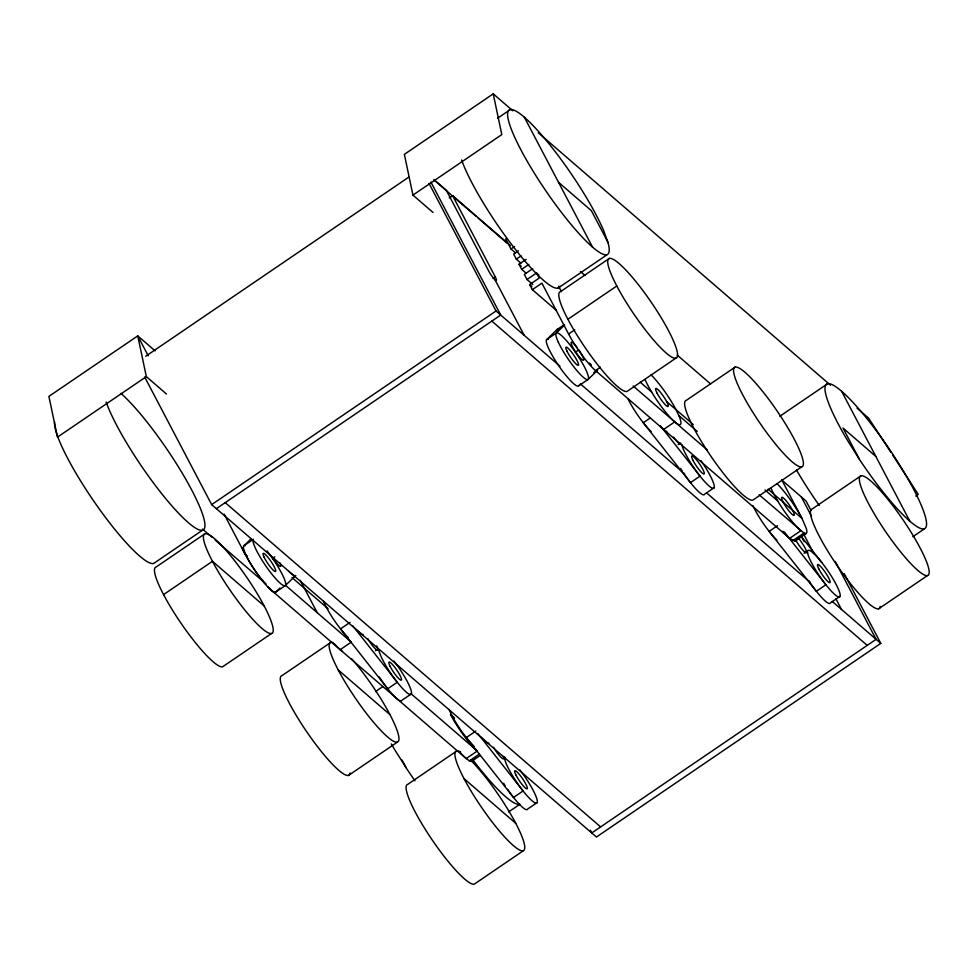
<?xml version="1.0" encoding="UTF-8"?>
<svg xmlns="http://www.w3.org/2000/svg" width="978" height="978" viewBox="0 0 978 978"><rect width="100%" height="100%" fill="white"/><g stroke="black" fill="none" stroke-linecap="round" stroke-linejoin="round"><path stroke-width="1.47" d="M532.692 268.718L524.33 274.402L527.008 279.488L536.555 272.984L539.22 278.07L529.673 284.574L532.338 289.659L541.898 283.155L568.597 334.011A32.763 5.734 55.7 0 0 595.48 370.576L789.649 538.328L794.955 541.152L803.244 534.746M794.955 541.152L806.068 533.585L806.948 532.228L806.544 529.086L802.046 518.499L781.666 479.697M251.199 538.707L243.877 545.773L253.436 539.269A28.117 4.914 55.7 0 0 267.752 568.683A28.117 4.914 55.7 0 0 285.71 584.037A28.117 4.914 55.7 0 0 267.018 550.895M272.96 558.951L273.204 558.719A10.917 1.907 55.7 0 0 279.781 566.189A10.917 1.907 55.7 0 0 279.965 562.778M245.356 545.663A28.117 4.914 55.7 0 0 254.182 569.343A28.117 4.914 55.7 0 0 275.759 592.069L279.94 588.035M564.612 325.014L556.25 333.095L546.69 339.598L557.142 329.5L564.306 324.623M548.169 339.488A28.117 4.914 55.7 0 0 556.995 363.156A28.117 4.914 55.7 0 0 578.573 385.894L580.663 383.865M597.534 370.295L588.133 379.391L578.573 385.894M512.863 110.807L493.23 93.851L404.366 154.353L412.936 195.111L433.046 212.483M145.722 356.249L408.694 177.189M497.619 118.228L510.149 109.695M148.216 355.784L137.764 335.882L146.345 376.628L57.47 437.142L48.9 396.396L137.764 335.882L155.086 350.845M412.936 195.111L501.8 134.597L493.23 93.851M449.269 197.947L452.606 195.673L510.406 245.612M505.65 238.815L510.981 248.987L514.562 246.542M518.426 250.82L513.658 254.072L516.323 259.158L520.932 263.131M516.323 259.158L521.103 255.906M493.095 278.547L495.32 277.031L452.606 195.673M526.274 273.302L521.665 269.329L518.988 264.243L526.164 259.366M521.665 269.329L528.829 264.439M144.671 377.019L211.664 504.624L496.029 310.992L559.954 366.224M216.346 508.67L500.724 315.05L430.907 182.079M202.532 530.174L153.656 563.45A87.36 15.281 55.7 0 1 96.309 504.77A87.36 15.281 55.7 0 1 54.585 421.921M557.998 288.143L606.873 254.867M205.025 533.695L156.15 566.983A60.061 10.513 55.7 0 0 178.791 619.942A60.061 10.513 55.7 0 0 222.642 666.776L271.517 633.5A60.061 10.513 55.7 0 0 230.832 555.993A60.061 10.513 55.7 0 0 212.458 561.299L163.583 594.587M609.367 258.388L560.492 291.664A60.061 10.513 55.7 0 0 583.132 344.635A60.061 10.513 55.7 0 0 626.984 391.469L675.859 358.18A60.061 10.513 55.7 0 0 635.174 280.686A60.061 10.513 55.7 0 0 616.8 285.992L567.925 319.268M568.597 334.011L574.758 329.806M272.41 558.462L274.806 556.837M575.223 352.288L578.805 349.843A10.917 1.907 55.7 0 1 582.436 359.904A10.917 1.907 55.7 0 1 571.775 345.173A10.917 1.907 55.7 0 1 577.154 347.569M595.48 370.576L600.419 367.215M293.376 577.093L295.772 575.467L285.319 585.565L275.759 592.069M593.805 372.545L596.189 370.919M350.063 622.375L340.515 628.878L387.716 688.781L397.264 682.277L352.899 625.969M650.443 417.851L643.279 422.728L690.48 482.631L700.04 476.127L660.382 425.809M330.833 642.387L281.957 675.664A60.061 10.513 55.7 0 0 309.036 735.114A60.061 10.513 55.7 0 0 350.075 772.975M735.175 367.068L686.299 400.357A60.061 10.513 55.7 0 0 708.94 453.315A60.061 10.513 55.7 0 0 752.803 500.149L801.679 466.873A60.061 10.513 55.7 0 0 760.982 389.366A60.061 10.513 55.7 0 0 742.62 394.672A60.061 10.513 55.7 0 0 801.679 466.873M340.185 649.698L351.298 642.13L285.405 585.211M674.747 421.885L663.634 429.452A32.763 5.734 55.7 0 0 666.849 431.775M375.491 650.773L377.875 649.147L378.987 650.541A28.117 4.914 55.7 0 0 396.982 681.923A28.117 4.914 55.7 0 0 411.457 692.045A28.117 4.914 55.7 0 0 393.951 661.018M678.255 444.611L680.651 442.985M375.503 691.568L383.021 686.446M779.845 416.249L827.461 383.828M411.383 693.867L401.824 700.37A28.117 4.914 55.7 0 1 379.33 677.008M714.148 487.716L704.6 494.22A28.117 4.914 55.7 0 1 683.708 473.303M348.461 775.468L397.337 742.18M475.883 731.067L466.323 737.571L513.523 797.473L523.083 790.97L477.765 733.463M777.498 525.699L769.136 531.384L816.337 591.287L825.897 584.783L784.356 532.069M456.653 751.067L407.777 784.356A60.061 10.513 55.7 0 0 430.418 837.315A60.061 10.513 55.7 0 0 474.269 884.149L523.144 850.872M860.995 475.76L812.119 509.037A60.061 10.513 55.7 0 0 839.185 568.487A60.061 10.513 55.7 0 0 880.224 606.348M272.031 590.81L466.213 758.549L469.416 760.872L479.293 754.136M472.435 760.004L474.905 758.317M480.198 755.481L471.555 761.361L469.416 760.872M804.112 553.279L806.508 551.641L807.608 553.047M915.75 496.066L918.244 494.355L892.608 454.978M508.572 811.972L519.856 804.295A87.36 15.281 55.7 0 1 472.631 759.539M912.914 536.665L924.186 528.988M537.191 802.547L527.643 809.05A28.117 4.914 55.7 0 1 507.582 789.368M840.004 596.372L830.456 602.876A28.117 4.914 55.7 0 1 808.745 580.724M878.611 608.842L927.486 575.553A60.061 10.513 55.7 0 0 886.801 498.059A60.061 10.513 55.7 0 0 868.427 503.364A60.061 10.513 55.7 0 0 927.486 575.553M844.136 573.548L880.799 643.39L596.433 837.021L211.664 504.624M792.852 540.638L803.965 533.071L806.068 533.585M803.965 533.071L759.136 494.807M538.279 132.763L830.505 385.21M857.07 408.156L868.623 418.132L890.946 452.435M558.511 182.275L591.36 210.661L607.705 241.786M875.823 456.408L842.987 428.034L859.332 459.159M580.455 271.517L585.064 275.503M677.216 355.112L710.627 383.975M433.865 179.487L446.274 190.209L488.988 271.566A7.372 1.284 55.7 0 0 495.027 279.794L524.184 335.32M782.278 480.467L806.055 501.017L810.994 510.418M434.391 180.307L475.98 216.224M478.291 218.216L507.166 243.167M510.981 248.987L515.589 252.96M536.555 272.984L538.866 274.977M518.988 264.243L521.298 266.224M527.008 279.488L532.765 284.464M666.629 401.542L693.28 424.562M768.109 489.22L802.046 518.499L798.219 511.787A32.763 5.734 55.7 0 0 777.082 483.743M529.673 284.574L531.971 286.566M640.272 382.227L651.654 392.056M651.067 374.867A32.763 5.734 55.7 0 1 676.006 409.648L678.842 415.552L697.228 431.432M765.028 490.002L777.669 500.919A32.763 5.734 55.7 0 0 800.762 530.761L789.649 538.328A32.763 5.734 55.7 0 1 782.816 531.262M532.338 289.659L556.421 310.466M633.157 385.968L707.118 449.856M580.724 384.158L684.576 473.878M706.495 492.814L810.346 582.521M832.278 601.47L880.799 643.39M491.836 321.102L867.217 645.382M146.345 376.628L166.456 394.012M225.233 502.631L600.626 826.911M291.97 577.546L328.131 608.781M411.42 694.062L477.325 750.982L466.213 758.549A32.763 5.734 55.7 0 1 459.379 751.495M247.226 556.042L245.136 554.245L224.06 514.098M202.519 529.098L211.761 537.081M215.221 540.076L266.053 583.976M264.084 605.895L212.458 561.299A60.061 10.513 55.7 0 0 271.517 633.5M338.278 669.991L389.892 714.576M464.085 778.671L515.712 823.268M454.587 718.035L450.43 714.417A32.763 5.734 55.7 0 0 476.372 750.138M800.97 536.078L821.728 562.436A28.117 4.914 55.7 0 1 838.892 597.008A28.117 4.914 55.7 0 1 810.823 561.384A28.117 4.914 55.7 0 1 821.728 562.436M503.694 757.828L504.795 759.221M777.669 500.919L773.867 494.196A32.763 5.734 55.7 0 1 771.031 488.291M841.655 391.322L910.005 521.494M801.361 496.958L811.239 515.761M835.212 561.433L876.105 639.331L591.739 832.963L590.333 830.273M803.537 533.817L812.632 551.164A7.372 1.284 55.7 0 1 813.647 553.536M835.945 598.866L841.508 609.441M801.398 536.347L804.197 541.69M524.342 117.189L592.68 247.361M558.621 286.297L561.433 291.652M429.036 183.399L496.029 310.992M402.019 759.967L406.114 767.754M300.185 580.247L317.214 612.693M675.859 358.18A60.061 10.513 55.7 0 1 616.8 285.992M819.295 505.455A87.36 15.281 55.7 0 1 796.434 469.941M559.942 286.261A87.36 15.281 55.7 0 1 514.636 248.412A87.36 15.281 55.7 0 1 461.628 160.001M351.774 658.928A60.061 10.513 55.7 0 1 398.877 737.314A60.061 10.513 55.7 0 1 357.08 700.639A60.061 10.513 55.7 0 1 333.18 642.607M120.979 393.376A87.36 15.281 55.7 0 1 196.48 499.562A87.36 15.281 55.7 0 1 176.627 511.176A87.36 15.281 55.7 0 1 106.162 402.031M470.516 760.053A60.061 10.513 55.7 0 1 524.086 842.999A60.061 10.513 55.7 0 1 483.511 810.212A60.061 10.513 55.7 0 1 460.528 751.984M414.953 780.762A87.36 15.281 55.7 0 1 407.19 769.454L395.198 750.517A87.36 15.281 55.7 0 1 391.334 743.94M275.234 593.133A32.763 5.734 55.7 0 1 267.948 586.837M265.185 583.756A32.763 5.734 55.7 0 1 242.299 548.34M342.434 651.434A32.763 5.734 55.7 0 1 334.293 643.72M376.628 645.908A10.917 1.907 55.7 0 1 376.053 649.465A10.917 1.907 55.7 0 1 367.704 638.573M363.058 634.6A28.117 4.914 55.7 0 1 356.114 629.392M348.339 637.668A28.117 4.914 55.7 0 1 323.315 600.736M556.763 331.187A28.117 4.914 55.7 0 1 558.621 329.39M591.372 364.965A28.117 4.914 55.7 0 1 589.502 362.985M495.32 277.031A7.372 1.284 55.7 0 1 495.027 279.794M294.292 575.577A28.117 4.914 55.7 0 1 288.559 571.14M799.405 539.318A10.917 1.907 55.7 0 1 806.337 552.704A10.917 1.907 55.7 0 1 796.336 541.078M776.96 540.174A28.117 4.914 55.7 0 1 752.877 505.492M678.842 415.552A32.763 5.734 55.7 0 1 670.663 417.912A32.763 5.734 55.7 0 1 645.015 379.415M682.094 470.858A28.117 4.914 55.7 0 1 680.566 468.413M700.981 460.675A28.117 4.914 55.7 0 1 714.246 487.399A28.117 4.914 55.7 0 1 698.329 473.914A28.117 4.914 55.7 0 1 681.752 444.391M680.639 443.841A10.917 1.907 55.7 0 1 673.5 437.129M651.103 431.518A28.117 4.914 55.7 0 1 628.206 399.33M505.149 785.689A28.117 4.914 55.7 0 1 503.609 783.256M519.77 769.71A28.117 4.914 55.7 0 1 537.338 801.569A28.117 4.914 55.7 0 1 519.954 786.838A28.117 4.914 55.7 0 1 504.807 757.033M503.267 756.434A10.917 1.907 55.7 0 1 501.249 757.595A10.917 1.907 55.7 0 1 493.523 747.265M488.878 743.292A28.117 4.914 55.7 0 1 480.968 737.082M474.147 746.361A28.117 4.914 55.7 0 1 449.134 709.417M860.408 460.858L848.415 441.922A87.36 15.281 55.7 0 1 848.696 397.936A87.36 15.281 55.7 0 1 926.178 520.296A87.36 15.281 55.7 0 1 860.408 460.858M608.108 242.911L603.609 230.453A87.36 15.281 55.7 0 0 518.34 112.556A87.36 15.281 55.7 0 0 547.362 193.045A87.36 15.281 55.7 0 0 608.108 242.911M390.136 666.36A10.917 1.907 55.7 0 0 401.041 680.199A10.917 1.907 55.7 0 0 394.378 666.764A10.917 1.907 55.7 0 0 390.136 666.36M558.377 342.324A28.117 4.914 55.7 0 0 586.653 379.488A28.117 4.914 55.7 0 0 571.531 346.897A28.117 4.914 55.7 0 0 558.377 342.324M566.824 350.833A10.917 1.907 55.7 0 0 577.802 365.271A10.917 1.907 55.7 0 0 571.934 352.606A10.917 1.907 55.7 0 0 566.824 350.833M264.011 557.02A10.917 1.907 55.7 0 0 274.989 571.445A10.917 1.907 55.7 0 0 269.121 558.793A10.917 1.907 55.7 0 0 264.011 557.02M818.769 568.866A10.917 1.907 55.7 0 0 829.662 582.692A10.917 1.907 55.7 0 0 823.011 569.269A10.917 1.907 55.7 0 0 818.769 568.866M657.24 393.425A10.917 1.907 55.7 0 0 667.974 406.555A10.917 1.907 55.7 0 0 660.578 392.459A10.917 1.907 55.7 0 0 657.24 393.425M783.256 502.301A10.917 1.907 55.7 0 0 793.989 515.43A10.917 1.907 55.7 0 0 786.593 501.335A10.917 1.907 55.7 0 0 783.256 502.301M692.913 460.21A10.917 1.907 55.7 0 0 703.805 474.037A10.917 1.907 55.7 0 0 697.143 460.614A10.917 1.907 55.7 0 0 692.913 460.21M515.956 775.041A10.917 1.907 55.7 0 0 526.861 788.879A10.917 1.907 55.7 0 0 520.198 775.456A10.917 1.907 55.7 0 0 515.956 775.041"/></g></svg>
